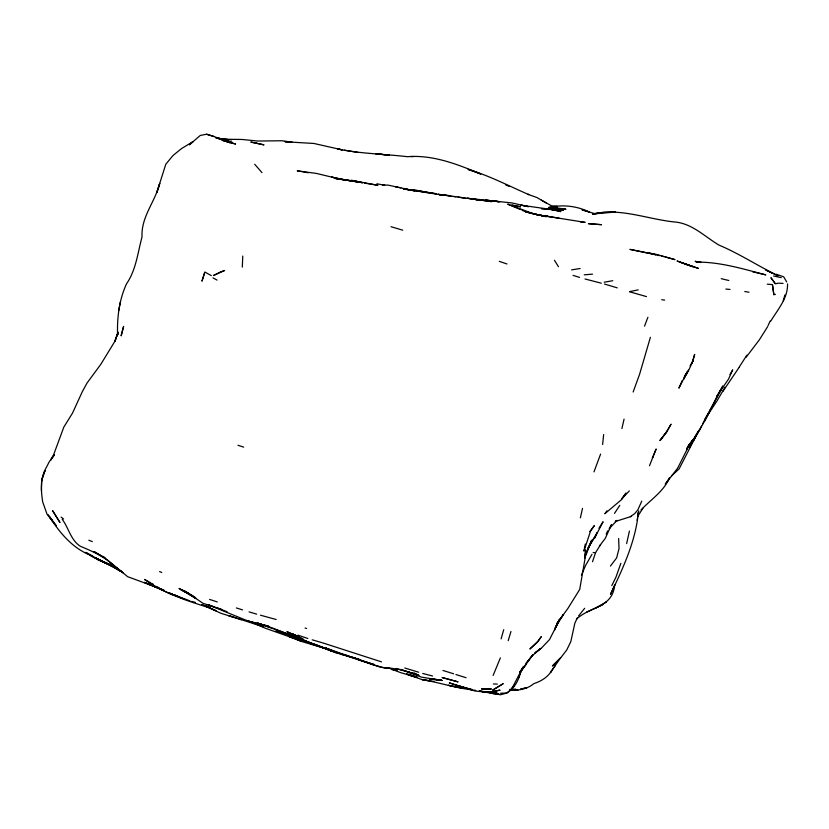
<?xml version="1.0" encoding="UTF-8"?>
<svg xmlns="http://www.w3.org/2000/svg" width="829" height="829" viewBox="0 0 829 829"><rect width="100%" height="100%" fill="white"/><g stroke="black" fill="none" stroke-linecap="round" stroke-linejoin="round"><path stroke-width="1.24" d="M41.45 490.747L41.637 480.364L45.067 470.644C40.02 480.323 41.191 491.39 42.652 501.794L47.046 514.239L56.331 525.876L49.958 517.244M118.039 334.636L118.07 332.232L114.962 341.237L118.101 332.305L114.827 341.393L100.848 364.263L87.004 383.081L82.226 391.858L72.517 413.101L63.823 427.111L53.781 454.313L50.621 460.168L54.382 454.831L49.274 461.753L44.393 471.193L41.637 480.364M242.306 267.125L242.773 256.068M787.55 283.922C787.964 298.222 777.737 309.549 770.742 321.134M602.621 444.541L603.636 434.551M584.839 557.171L585.657 549.865L584.818 559.813L579.72 589.419L567.906 608.424L556.756 623.75L563.264 614.652L557.368 624.216L549.513 639.584L541.296 648.237L534.923 652.92L540.829 648.361L531.762 656.195L526.011 663.449L532.695 655.055L520.446 672.06L511.306 689.697L506.944 693.013L500.509 694.775L479.058 691.065M626.631 543.627L629.429 531.057M221.374 139.054L226.794 140.785L219.374 138.37L232.224 142.464L206.535 134.225L200.245 135.469L189.385 144.826L193.084 141.552L181.478 148.609L173.074 155.458L165.81 164.215L156.816 192.546L159.728 183.385C155.106 201.924 141.003 216.804 142.028 236.887C137.707 252.824 136.143 269.726 126.599 283.725L126.516 283.87C119.241 299.632 117.055 317.258 117.552 334.45M637.128 520.291L637.491 517.98M637.853 515.669L638.403 512.198C635.656 541.327 623.056 568.134 610.538 594.279L614.714 584.891C612.579 608.237 589.699 606.403 576.424 619.222M637.967 515.597L638.807 510.892M120.371 301.911L118.775 310.481M585.284 544.062L583.937 551.109L590.466 531.296L594.32 525.638L589.761 531.565M580.383 517.824L582.528 508.364M621.905 428.583L624.071 419.132M121.272 335.745L123.604 326.429L121.065 335.621M520.819 671.117C519.037 679.334 515.234 687.417 507.908 692.049M783.281 300.74L784.897 294.979M520.716 671.158L519.721 674.682L523.337 666.433M650.392 337.31L639.636 374.117L633.149 392.003M501.099 638.9L503.731 629.677M508.208 640.662L510.965 631.491M204.504 273.156L201.975 281.176L204.836 272.016L211.333 275.632M592.517 561.71L595.554 552.663L600.611 544.58M600.6 454.064L593.978 471.877M584.694 558.394L591.657 540.166L585.046 555.844M652.848 456.665L652.392 457.929L656.154 448.986L649.49 465.732M644.537 326.129L647.915 317.258M500.374 657.905L493.12 675.428M620.869 563.326L615.978 577.077L611.802 585.575M596.953 532.498L594.59 538.114L603.087 521.742L598.942 528.239M682.277 380.449L678.92 388.159L687.324 371.755L683.542 379.35L688.547 370.625L693.199 360.418L690.07 365.879M518.944 677.314L519.514 676.039M641.76 501.162L637.884 509.804L634.745 513.576L630.33 516.716M606.186 534.114L607.657 530.892M768.089 325.507L770.131 321.041M687.904 446.458L692.899 439.65L687.013 448.282L689.801 443.95L678.07 467.359M577.45 617.657L574.839 623.221L570.829 641.605L566.663 650.112L560.622 657.925L552.394 665.998L560.611 657.729L550.435 672.557L555.43 665.221M554.497 630.247L558.725 621.356M695.925 436.158L689.531 447.173L698.101 431.971L679.127 468.872L671.397 476.043M717.966 394.511L709.717 411.122L722.774 386.801L717.044 395.899L728.546 379.05L732.701 369.838L729.955 374.615M559.078 620.03L555.202 627.771L559.492 619.242M698.733 430.438L689.407 445.981L699.697 429.971L713.873 403.547L706.722 415.878M709.064 412.376L704.484 421.194L708.494 413.536M717.448 400.148L725.033 387.236M581.419 575.243L585.512 565.575L591.989 554.29M702.577 424.085L706.453 416.873L706.184 417.35L717.023 400.915M701.469 426.147L693.811 440.085M722.753 385.92L718.494 393.402M686.733 449.266L689.801 443.95M519.918 672.215L522.166 668.236M666.723 431.64L671.055 424.168L666.112 432.904L659.894 440.531L666.951 431.329L660.506 440.116M746.898 355.133L739.261 366.988M684.257 377.008L688.35 370.18M767.747 326.491L759.354 339.828L746.141 357.216M685.158 375.216L686.433 373.205M637.667 516.457L642.91 508.25M551.751 670.599C547.865 677.158 541.026 681.314 533.897 683.604C527.296 689.096 518.291 690.961 509.897 689.842M614.507 513.358L619.791 505.379M722.826 391.495L739.116 367.392M704.951 418.977L706.619 416.552M562.85 615.242L563.264 614.652M606.942 510.788L604.849 513.742L621.367 499.763L626.03 493.037L621.595 499.048L629.356 490.882M677.728 468.022L665.252 484.25L669.594 477.753C663.646 491.483 650.92 499.472 640.993 509.959M520.104 672.215L526.083 664.247L521.348 670.35M599.419 546.073L605.274 538.363L611.543 524.622L609.232 528.55L616.745 520.778L615.439 521.462L631.491 516.374M610.445 566.052L616.631 557.917L619.014 548.653L618.652 538.508M578.601 615.916L584.663 608.299M531.721 656.247L532.695 655.055M519.98 671.946L520.56 671.366M615.294 521.545L616.931 520.374M512.218 687.573L514.374 686.143L512.343 687.396M605.73 602.393L606.486 601.958L595.999 607.844M586.652 612.04L602.838 604.735M778.193 283.176L775.384 283.819L770.918 277.705L775.156 283.487M551.223 209.188L552.073 209.012M592.673 213.996L603.191 212.462L615.419 212.048L592.673 213.996C620.206 207.613 646.9 219.011 673.987 221.923C691.966 223.136 704.412 236.483 719.002 245.094C739.437 253.726 758.183 266.057 778.068 275.808L765.737 269.953L772.835 273.446M551.907 209.302L555.078 208.659M629.574 291.611L638.206 289.881M604.237 282.181L612.786 280.72M773.851 294.658L772.431 284.565L773.851 294.658L775.426 294.399M571.606 269.881L580.134 268.503M549.482 209.291L558.166 208.131L565.979 209.219L560.114 208.887M520.529 688.826L526.716 687.915L524.28 688.225M547.202 209.25L557.275 207.924L547.15 209.271M515.762 689.324L509.939 689.303M601.087 213.022L594.953 213.737L582.051 209.83L589.502 212.11C576.829 205.841 562.435 204.359 548.705 207.488L557.15 206.39L551.42 205.737L541.202 200.152M515.721 689.376L512.115 689.79L517.918 690.205L511.814 689.241M584.207 274.834L592.538 274.14M554.249 208.556L556.145 208.442M285.28 141.769L313.859 143.458L342.284 149.873L337.797 149.002C360.76 153.811 384.293 153.956 407.485 156.702C433.018 154.619 457.701 164.37 480.799 174.017L468.095 169.417C489.276 175.572 508.685 185.924 528.778 194.597L527.876 194.307L536.954 197.551L546.311 202.939M500.498 693.251L506.944 693.013M231.457 139.873L223.519 139.231L241.902 139.459L257.695 141.034L282.15 140.764L290.668 141.966M410.987 156.546L413.526 156.557M493.359 683.956L497.286 684.08M492.747 693.521L498.623 693.707L485.131 691.811L498.623 693.707M285.207 141.79L292.088 142.08M593.139 552.549L595.554 552.663M382.49 184.877L388.335 185.157L414.759 190.908L403.806 188.566M492.53 693.469L495.96 693.624M779.063 283.176L783.042 283.404M487.162 200.877L489.442 201.012M698.629 262.088L700.795 262.244L696.205 262.109C720.028 261.829 743.002 268.917 765.82 274.876L752.67 271.808M767.25 284.181L772.131 284.554M228.68 139.645L219.011 138.453M725.862 289.072L730.048 289.445M580.538 221.954L585.15 222.369L546.083 216.162L558.331 218.006M475.784 199.872L479.235 200.193M557.337 209.758L563.451 210.338L555.72 208.981L541.378 208.649L553.295 209.758L560.881 211.592L547.689 208.67L553.295 209.758L520.933 205.177L528.487 206.68L511.773 202.908L467.287 198.255L491.607 201.623L438.147 194.287L443.774 195.292L403.485 188.95M439.391 194.753L450.271 195.654M388.625 668.143L380.739 667.314L342.346 654.464L324.377 647.604L349.776 656.433M496.27 201.478L499.638 201.872M430.178 680.723L422.78 679.842L408.034 674.682L415.474 677.044M433.93 681.407L422.78 679.842C439.194 682.412 455.069 687.966 471.68 689.759M419.173 190.857L436.106 193.737L409.391 189.758M362.491 182.681L335.61 178.504L362.491 182.681L334.657 178.204L346.947 180.235L331.621 177.095L339.216 178.888M458.085 197.115L465.701 198.442M661.708 299.694L664.682 300.108M397.07 187.199L395.91 187.033L400.832 187.779M536.114 214.576L548.435 216.535L536.239 214.597M343.424 179.551L356.916 181.478L351.33 180.307L377.972 185.292L364.553 183.126M403.36 188.929L411.277 190.069L405.588 189.25M479.556 691.013L482.903 691.49M479.784 691.044L490.809 692.64L475.038 691.023L449.318 682.868L462.105 687.168M442.375 194.846L450.955 196.1M453.401 196.463L455.857 196.815M456.033 686.837L458.478 687.2M460.924 687.573L463.38 687.935M455.919 686.826L459.256 687.345M304.989 172.08L297.228 170.847L316.44 173.427L337.154 178.422M543.586 215.861L540.643 215.395L546.207 216.618L533.037 213.623L507.711 204.162L520.363 209.53M744.774 291.528L749.001 292.212M473.701 690.08L475.722 690.412M344.408 150.153L357.796 152.401M471.815 689.707L469.608 689.303L472.053 689.749M701.023 262.472L695.137 261.322L700.598 262.482M391.765 669.542L397.174 670.568M649.76 253.322L629.905 249.374L656.371 254.938L648.817 252.99L655.874 254.254L674.982 259.632L665.107 256.907M386.594 667.563L402.158 669.915L418.987 675.438L413.961 672.806M455.929 686.878L460.406 687.78M376.905 183.748L384.687 185.323M459.204 687.531L448.365 685.282L454.81 686.65M215.53 137.801L220.203 138.806M773.602 276.026L781.26 277.653M214.576 606.983L208.255 604.776L247.871 620.973L268.523 626.154L262.99 624.817M340.864 654.319L347.382 655.76L335.413 652.713L314.958 644.33M306.077 172.328L308.253 172.815M657.47 255.187L659.646 255.674M661.822 256.161L663.998 256.648M533.037 213.623L546.207 216.618M413.619 189.592L426.79 192.577M557.15 217.851L559.648 218.431M721.209 278.679L728.805 280.492M538.591 214.877L525.472 211.716L531.959 213.354M456.717 685.345L472.261 689.562M431.588 678.63L441.898 680.454L421.412 677.127L408.127 672.07L417.008 674.661M601.357 283.217L585.025 278.979M455.111 681.024L458.074 681.894L442.075 677.531L455.629 681.158M422.769 673.469L432.541 676.018M414.324 673.78L396.221 668.495M247.871 620.973L260.897 624.475M535.016 214.379L527.285 212.286M646.506 296.606L629.625 291.787M260.43 615.191L276.15 619.501M336.792 652.724L341.621 654.071M357.102 658.765L360.314 659.666M386.179 668.381L373.195 664.744L358.491 659.449M178.007 596.476L189.955 600.88M311.818 643.169L297.922 639.097L309.642 642.703M353.879 657.863L357.517 658.879M308.844 642.247L329.009 649.718M404.78 668.008L418.686 672.236M326.823 649.097L329.175 649.77M344.025 655.014L350.139 656.765M328.864 649.615L332.149 650.568M206.535 134.225L214.017 136.422M312.232 639.822L323.072 642.993M241.457 619.75L228.617 615.615L263.653 626.828M464.188 687.562L467.193 688.443L458.727 685.956M413.464 676.391L400.521 672.599L387.889 667.739M249.063 611.885L256.658 614.144M604.465 284.036L617.263 287.86M390.977 226.69L402.728 230.182M305.082 628.03L306.637 628.506M216.379 607.802L202.794 603.191L187.126 592.476L190.11 594.455M329.766 649.895L301.621 641.501L289.062 636.382L301.031 641.252M573.067 275.394L579.554 277.383M191.903 601.367L195.426 602.455M351.361 657.107L355.558 658.402M442.955 670.464L453.66 673.801M236.348 607.947L242.555 609.875M234.027 617.367L221.146 613.367L206.804 606.828L208.266 607.419C186.079 600.579 163.655 593.077 144.567 579.45L150.567 582.756M342.823 654.444L350.025 656.682M335.776 652.413L312.916 643.801M361.195 660.485L373.993 664.485L356.066 658.703M685.469 264.285L698.329 268.347L677.034 261L692.899 266.648L680.143 262.233M455.94 674.526L466.085 677.728M246.752 620.641L257.746 624.32M270.295 627.626L257.57 623.097L261.912 624.475M321.973 647.169L331.735 650.237L311.393 643.957L292.212 633.719L299.248 637.46L286.886 631.677L299.31 636.827M355.04 658.34L351.227 657.065M237.975 445.277L243.695 447.121M223.509 610.486L227.011 611.615M405.827 671.241L410.158 672.63M290.274 635.138L297.694 637.542L257.57 623.097M381.516 661.874L323.797 643.221M209.561 599.419L217.271 601.927M217.592 608.175L222.887 609.906M215.623 607.356L220.918 609.108M264.99 625.522L271.342 627.626M413.267 675.998L416.593 677.096M321.465 647.159L327.787 649.262M178.618 596.725L171.209 594.248L149.697 584.466L144.381 582.383L162.204 589.761L149.697 584.466L158.598 588.093L127.604 576.663L103.055 556.414M297.994 635.159L307.818 638.496M499.317 261.353L506.996 263.985M351.921 657.024L357.206 658.827M110.205 564.539L99.76 560.145L111.055 565.171M400.531 669.428L404.749 670.889M292.285 635.802L272.399 627.978M776.327 274.254L783.695 276.824L786.68 281.933M246.12 620.413L253.073 622.859M411.257 675.158L417.567 677.397M316.139 645.086L303.424 640.527L332.73 651.459L323.465 647.822M201.975 604.683L215.996 610.704L207.001 606.538M406.614 673.604L412.158 675.625M307.797 641.864L301.507 639.563L309.569 642.579M320.139 646.475L327.476 649.169M259.788 625.356L262.928 626.517M522.135 210.379L526.26 211.903M206.804 606.424L208.898 607.201L206.794 606.31M354.315 657.853L363.827 661.48M258.741 624.962L252.482 622.569L264.917 628.071L294.357 638.537L289.062 636.382M303.196 639.004L295.891 636.195L301.621 638.434M201.654 604.548L209.696 607.647M88.848 540.218L92.299 541.606M206.908 606.382L210.338 607.761M328.139 648.972L325.02 647.708L328.18 649.066M505.69 184.898L508.985 186.276M325.476 648.475L330.761 650.682M179.976 597.294L185.24 599.543M204.659 605.419L209.81 607.636M97.718 559.606L110.164 565.088L97.718 559.606L85.781 552.404L92.807 556.155C73.273 549.306 59.978 533.223 49.253 516.374M155.759 586.331L159.147 587.823M159.572 571.533L161.769 572.497M178.94 596.839L173.8 594.58L176.96 595.999M317.818 645.408L320.885 646.817M186.152 591.792L179.002 588.466L196.027 598.538L184.214 590.922L191.105 595.129M99.76 560.145L106.879 563.585L98.319 559.202M193.053 595.968L180.867 589.595L195.592 597.626M93.988 551.544L104.972 557.979L94.05 551.637M108.765 564.435L111.231 565.751L101.138 560.653L121.604 571.699L109.583 564.767M212.97 277.86L217.043 280.088M95.014 557.44L98.817 559.606M151.562 583.305L153.541 584.466M187.136 592.383L189.116 593.574M123.438 573.005L116.537 568.777M118.868 569.585L113.086 565.533L122.733 572.559M121.811 571.813L111.428 563.668M61.108 517.12L63.584 519.027M62.258 519.379C68.693 527.959 70.848 540.259 80.299 546.249C93.325 551.606 106.185 557.502 116.143 567.834M111.335 563.585L113.283 565.378M261.995 172.639L254.7 164.266M49.927 517.348L52.693 521.389L48.144 514.705M554.446 260.254L558.477 266.731M694.64 354.491L692.101 363.185L694.64 354.491M593.46 538.954L588.072 547.938L595.989 534.964L593.46 538.954M541.161 636.817L537.503 642.123L529.886 649.024L538.249 640.879L541.161 636.817M503.048 683.78L492.778 690.039L503.048 683.78M220.41 272.047L213.478 275.497L224.638 270.482L220.41 272.047M499.897 690.174L488.706 692.298L482.913 691.863L496.747 692.578L488.706 692.298L499.897 690.174M491.203 688.972L481.587 688.878L491.203 688.972M601.481 224.68L588.497 223.664L601.481 224.68M381.599 154.339L375.817 153.852L389.454 155.282L381.599 154.339M441.898 680.454L429.557 678.91L441.898 680.454M490.934 200.711L485.193 200.079L498.799 201.613L490.934 200.711M520.488 206.763L511.825 205.126L520.488 206.763M256.389 143.168L250.793 142.08L264.016 144.878L256.389 143.168M235.498 143.997L222.504 140.391L235.498 143.997M288.824 634.91L275.953 630.848L299.58 638.641L288.824 634.91M229.954 142.723L217.25 138.091L229.954 142.723M172.577 594.196L169.365 593.036L172.515 594.186M164.163 590.414L160.805 588.994L164.069 590.393M102.806 561.824L90.765 555.606L102.806 561.824M98.755 559.544L96.734 558.352L98.755 559.544M59.864 522.343L52.528 510.56L59.864 522.343"/></g></svg>
